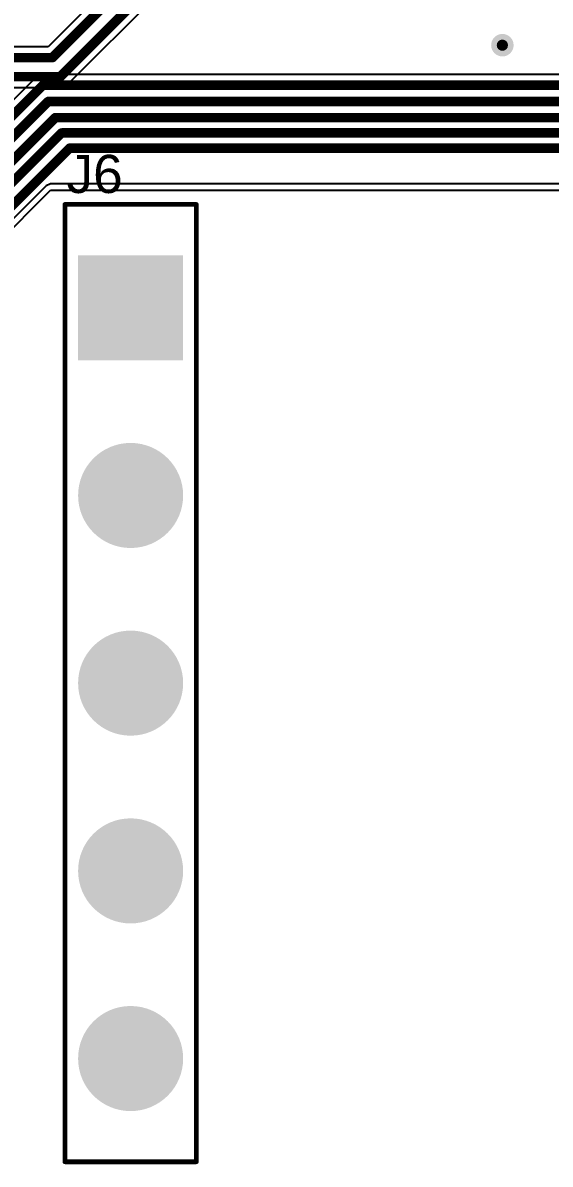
# Model space of a CAD drawing. Header units: millimetres. Extents: x -0.52 to 3.79, y -0.54 to 3.26.
# Drawn here: x 0.899 to 1.452, y 0.815 to 2.011 of the extents above; entities that cross this region are included whole.
import ezdxf

# ---------------------------------------------------------------- set-up
doc = ezdxf.new("R2010")
doc.units = ezdxf.units.MM
doc.header["$MEASUREMENT"] = 0
for name, color, linetype in [('BottomLayer', 5, 'Continuous'), ('BottomSolder', 6, 'Continuous'), ('MultiLayer', 9, 'Continuous'), ('PadHoleLayer', 156, 'Continuous'), ('TopLayer', 1, 'Continuous'), ('TopOverlay', 2, 'Continuous'), ('TopSolder', 216, 'Continuous'), ('ViaHoleLayer', 16, 'Continuous')]:
    doc.layers.add(name, color=color, linetype=linetype)
doc.styles.add('Arial', font='', dxfattribs={"height": 0.2})
doc.styles.get('Arial').set_extended_font_data('Arial')

# ---------------------------------------------------------------- blocks, each defined once
blk = doc.blocks.new('C_____T________A_2')
at = {"layer": 'BottomLayer'}
blk.add_hatch(color=5, dxfattribs=at).paths.add_polyline_path([(-0.0551, 0.0551), (0.0551, 0.0551), (0.0551, -0.0551), (-0.0551, -0.0551)])
h = blk.add_hatch(color=5, dxfattribs=at)
edge = h.paths.add_edge_path()
edge.add_arc((0.1969, 0), 0.0551, 0, 360)
h = blk.add_hatch(color=5, dxfattribs=at)
edge = h.paths.add_edge_path()
edge.add_arc((0.3937, 0), 0.0551, 0, 360)
h = blk.add_hatch(color=5, dxfattribs=at)
edge = h.paths.add_edge_path()
edge.add_arc((0.5906, 0), 0.0551, 0, 360)
h = blk.add_hatch(color=5, dxfattribs=at)
edge = h.paths.add_edge_path()
edge.add_arc((0.7874, 0), 0.0551, 0, 360)
at = {"layer": 'BottomSolder'}
h = blk.add_hatch(color=6, dxfattribs=at)
edge = h.paths.add_edge_path()
edge.add_arc((0, 0), 0.0315, 0, 360)
h = blk.add_hatch(color=6, dxfattribs=at)
edge = h.paths.add_edge_path()
edge.add_arc((0.1969, 0), 0.0315, 0, 360)
h = blk.add_hatch(color=6, dxfattribs=at)
edge = h.paths.add_edge_path()
edge.add_arc((0.3937, 0), 0.0315, 0, 360)
h = blk.add_hatch(color=6, dxfattribs=at)
edge = h.paths.add_edge_path()
edge.add_arc((0.5906, 0), 0.0315, 0, 360)
h = blk.add_hatch(color=6, dxfattribs=at)
edge = h.paths.add_edge_path()
edge.add_arc((0.7874, 0), 0.0315, 0, 360)
at = {"layer": 'MultiLayer'}
blk.add_hatch(color=9, dxfattribs=at).paths.add_polyline_path([(-0.0551, 0.0551), (0.0551, 0.0551), (0.0551, -0.0551), (-0.0551, -0.0551)])
h = blk.add_hatch(color=9, dxfattribs=at)
edge = h.paths.add_edge_path()
edge.add_arc((0.1969, 0), 0.0551, 0, 360)
h = blk.add_hatch(color=9, dxfattribs=at)
edge = h.paths.add_edge_path()
edge.add_arc((0.3937, 0), 0.0551, 0, 360)
h = blk.add_hatch(color=9, dxfattribs=at)
edge = h.paths.add_edge_path()
edge.add_arc((0.5906, 0), 0.0551, 0, 360)
h = blk.add_hatch(color=9, dxfattribs=at)
edge = h.paths.add_edge_path()
edge.add_arc((0.7874, 0), 0.0551, 0, 360)
at = {"layer": 'PadHoleLayer'}
h = blk.add_hatch(color=156, dxfattribs=at)
edge = h.paths.add_edge_path()
edge.add_arc((0, 0), 0.0315, 0, 360)
h = blk.add_hatch(color=156, dxfattribs=at)
edge = h.paths.add_edge_path()
edge.add_arc((0.1969, 0), 0.0315, 0, 360)
h = blk.add_hatch(color=156, dxfattribs=at)
edge = h.paths.add_edge_path()
edge.add_arc((0.3937, 0), 0.0315, 0, 360)
h = blk.add_hatch(color=156, dxfattribs=at)
edge = h.paths.add_edge_path()
edge.add_arc((0.5906, 0), 0.0315, 0, 360)
h = blk.add_hatch(color=156, dxfattribs=at)
edge = h.paths.add_edge_path()
edge.add_arc((0.7874, 0), 0.0315, 0, 360)
at = {"layer": 'TopLayer'}
blk.add_hatch(color=1, dxfattribs=at).paths.add_polyline_path([(-0.0551, 0.0551), (0.0551, 0.0551), (0.0551, -0.0551), (-0.0551, -0.0551)])
h = blk.add_hatch(color=1, dxfattribs=at)
edge = h.paths.add_edge_path()
edge.add_arc((0.1969, 0), 0.0551, 0, 360)
h = blk.add_hatch(color=1, dxfattribs=at)
edge = h.paths.add_edge_path()
edge.add_arc((0.3937, 0), 0.0551, 0, 360)
h = blk.add_hatch(color=1, dxfattribs=at)
edge = h.paths.add_edge_path()
edge.add_arc((0.5906, 0), 0.0551, 0, 360)
h = blk.add_hatch(color=1, dxfattribs=at)
edge = h.paths.add_edge_path()
edge.add_arc((0.7874, 0), 0.0551, 0, 360)
at = {"layer": 'TopSolder'}
h = blk.add_hatch(color=216, dxfattribs=at)
edge = h.paths.add_edge_path()
edge.add_arc((0, 0), 0.0315, 0, 360)
h = blk.add_hatch(color=216, dxfattribs=at)
edge = h.paths.add_edge_path()
edge.add_arc((0.1969, 0), 0.0315, 0, 360)
h = blk.add_hatch(color=216, dxfattribs=at)
edge = h.paths.add_edge_path()
edge.add_arc((0.3937, 0), 0.0315, 0, 360)
h = blk.add_hatch(color=216, dxfattribs=at)
edge = h.paths.add_edge_path()
edge.add_arc((0.5906, 0), 0.0315, 0, 360)
h = blk.add_hatch(color=216, dxfattribs=at)
edge = h.paths.add_edge_path()
edge.add_arc((0.7874, 0), 0.0315, 0, 360)
at = {"layer": 'TopOverlay', "const_width": 0.005}
for points in [[(-0.1083, -0.0689), (-0.1083, 0.0689)], [(0.8957, 0.0689), (-0.1083, 0.0689)], [(0.8957, -0.0689), (0.8957, 0.0689)], [(0.8957, -0.0689), (-0.1083, -0.0689)]]:
    blk.add_lwpolyline(points, dxfattribs=at)
at = {"layer": 'TopOverlay', "const_width": 0.0025}
for points in [[(-0.1095, 0.0689, 1), (-0.107, 0.0689, 1)], [(-0.1095, 0.0689, 1), (-0.107, 0.0689, 1)], [(0.8944, 0.0689, 1), (0.8969, 0.0689, 1)], [(0.8944, 0.0689, 1), (0.8969, 0.0689, 1)], [(-0.1095, -0.0689, 1), (-0.107, -0.0689, 1)], [(-0.1095, -0.0689, 1), (-0.107, -0.0689, 1)], [(0.8944, -0.0689, 1), (0.8969, -0.0689, 1)], [(0.8944, -0.0689, 1), (0.8969, -0.0689, 1)]]:
    blk.add_lwpolyline(points, format="xyb", close=True, dxfattribs=at)

msp = doc.modelspace()

# ---------------------------------------------------------------- hatches: boundary and pattern name
at = {"layer": 'BottomLayer'}
h = msp.add_hatch(color=5, dxfattribs=at)
edge = h.paths.add_edge_path()
edge.add_arc((1.402, 1.988), 0.0118, 0, 360)
at = {"layer": 'BottomSolder'}
h = msp.add_hatch(color=6, dxfattribs=at)
edge = h.paths.add_edge_path()
edge.add_arc((1.402, 1.988), 0.00591, 0, 360)
at = {"layer": 'TopLayer'}
h = msp.add_hatch(color=1, dxfattribs=at)
edge = h.paths.add_edge_path()
edge.add_arc((1.402, 1.988), 0.0118, 0, 360)
at = {"layer": 'TopSolder'}
h = msp.add_hatch(color=216, dxfattribs=at)
edge = h.paths.add_edge_path()
edge.add_arc((1.402, 1.988), 0.00591, 0, 360)
at = {"layer": 'ViaHoleLayer'}
h = msp.add_hatch(color=16, dxfattribs=at)
edge = h.paths.add_edge_path()
edge.add_arc((1.402, 1.988), 0.00591, 0, 360)

# ---------------------------------------------------------------- linework, layer by layer
at = {"layer": 'BottomLayer'}
for p, q in [((1.2399, 2.3008), (0.9254, 1.9862)), ((0.9462, 1.9471), (1.2608, 2.2616)), ((0.9254, 1.9862), (0.459, 1.9862)), ((0.4719, 1.9438), (0.9383, 1.9438)), ((0.9383, 1.9438), (0.9426, 1.9446)), ((0.9383, 1.9438), (0.9383, 1.9438)), ((0.9426, 1.9446), (0.9462, 1.9471)), ((0.9234, 1.8406), (0.7937, 1.7109)), ((0.7983, 1.7063), (0.928, 1.836)), ((0.928, 1.8425), (0.9234, 1.8406)), ((1.4678, 1.8425), (0.928, 1.8425)), ((0.928, 1.836), (2.7542, 1.836))]:
    msp.add_line(p, q, dxfattribs=at)
at = {"layer": 'BottomLayer', "const_width": 0.01}
for points in [[(0.93, 1.975), (1.2479, 2.2929)], [(0.9383, 1.955), (1.2561, 2.2729)], [(0.459, 1.975), (0.93, 1.975)], [(0.4673, 1.955), (0.9383, 1.955)]]:
    msp.add_lwpolyline(points, dxfattribs=at)
at = {"layer": 'BottomLayer', "const_width": 0.005}
for points in [[(0.9275, 1.975, 1), (0.9325, 1.975, 1)], [(0.9275, 1.975, 1), (0.9325, 1.975, 1)], [(0.9358, 1.955, 1), (0.9408, 1.955, 1)], [(0.9358, 1.955, 1), (0.9408, 1.955, 1)]]:
    msp.add_lwpolyline(points, format="xyb", close=True, dxfattribs=at)
at = {"layer": 'TopLayer'}
for p, q in [((0.9121, 1.9539), (0.6871, 1.7289)), ((0.9157, 1.9564), (0.9121, 1.9539)), ((0.9121, 1.9539), (0.9121, 1.9539)), ((0.92, 1.9572), (0.9157, 1.9564)), ((1.7084, 1.9572), (0.92, 1.9572)), ((0.92, 1.9572), (0.92, 1.9572)), ((0.7983, 1.7063), (0.928, 1.836)), ((0.928, 1.836), (2.7542, 1.836))]:
    msp.add_line(p, q, dxfattribs=at)
at = {"layer": 'TopLayer', "const_width": 0.01}
for points in [[(0.695, 1.721), (0.92, 1.946)], [(0.92, 1.946), (1.839, 1.946)], [(0.711, 1.7144), (0.9256, 1.929)], [(0.9256, 1.929), (1.878, 1.929)], [(0.727, 1.706), (0.933, 1.912)], [(0.933, 1.912), (1.925, 1.912)], [(0.744, 1.7004), (0.9396, 1.896)], [(0.9396, 1.896), (2.234, 1.896)], [(0.761, 1.693), (0.948, 1.88)], [(0.948, 1.88), (2.25, 1.88)]]:
    msp.add_lwpolyline(points, dxfattribs=at)
at = {"layer": 'TopLayer', "const_width": 0.005}
for points in [[(0.9175, 1.946, 1), (0.9225, 1.946, 1)], [(0.9175, 1.946, 1), (0.9225, 1.946, 1)], [(0.9231, 1.929, 1), (0.9281, 1.929, 1)], [(0.9231, 1.929, 1), (0.9281, 1.929, 1)], [(0.9305, 1.912, 1), (0.9355, 1.912, 1)], [(0.9305, 1.912, 1), (0.9355, 1.912, 1)], [(0.9371, 1.896, 1), (0.9421, 1.896, 1)], [(0.9371, 1.896, 1), (0.9421, 1.896, 1)], [(0.9455, 1.88, 1), (0.9505, 1.88, 1)], [(0.9455, 1.88, 1), (0.9505, 1.88, 1)]]:
    msp.add_lwpolyline(points, format="xyb", close=True, dxfattribs=at)

# ---------------------------------------------------------------- block references
at = {"rotation": 270}
msp.add_blockref('C_____T________A_2', (1.012, 1.7127), dxfattribs=at)

# ---------------------------------------------------------------- texts
at = {"layer": 'TopOverlay', "style": 'Arial'}
msp.add_text('J6', height=0.04, dxfattribs=at).set_placement((0.9447, 1.833))

doc.saveas('drawing.dxf')
